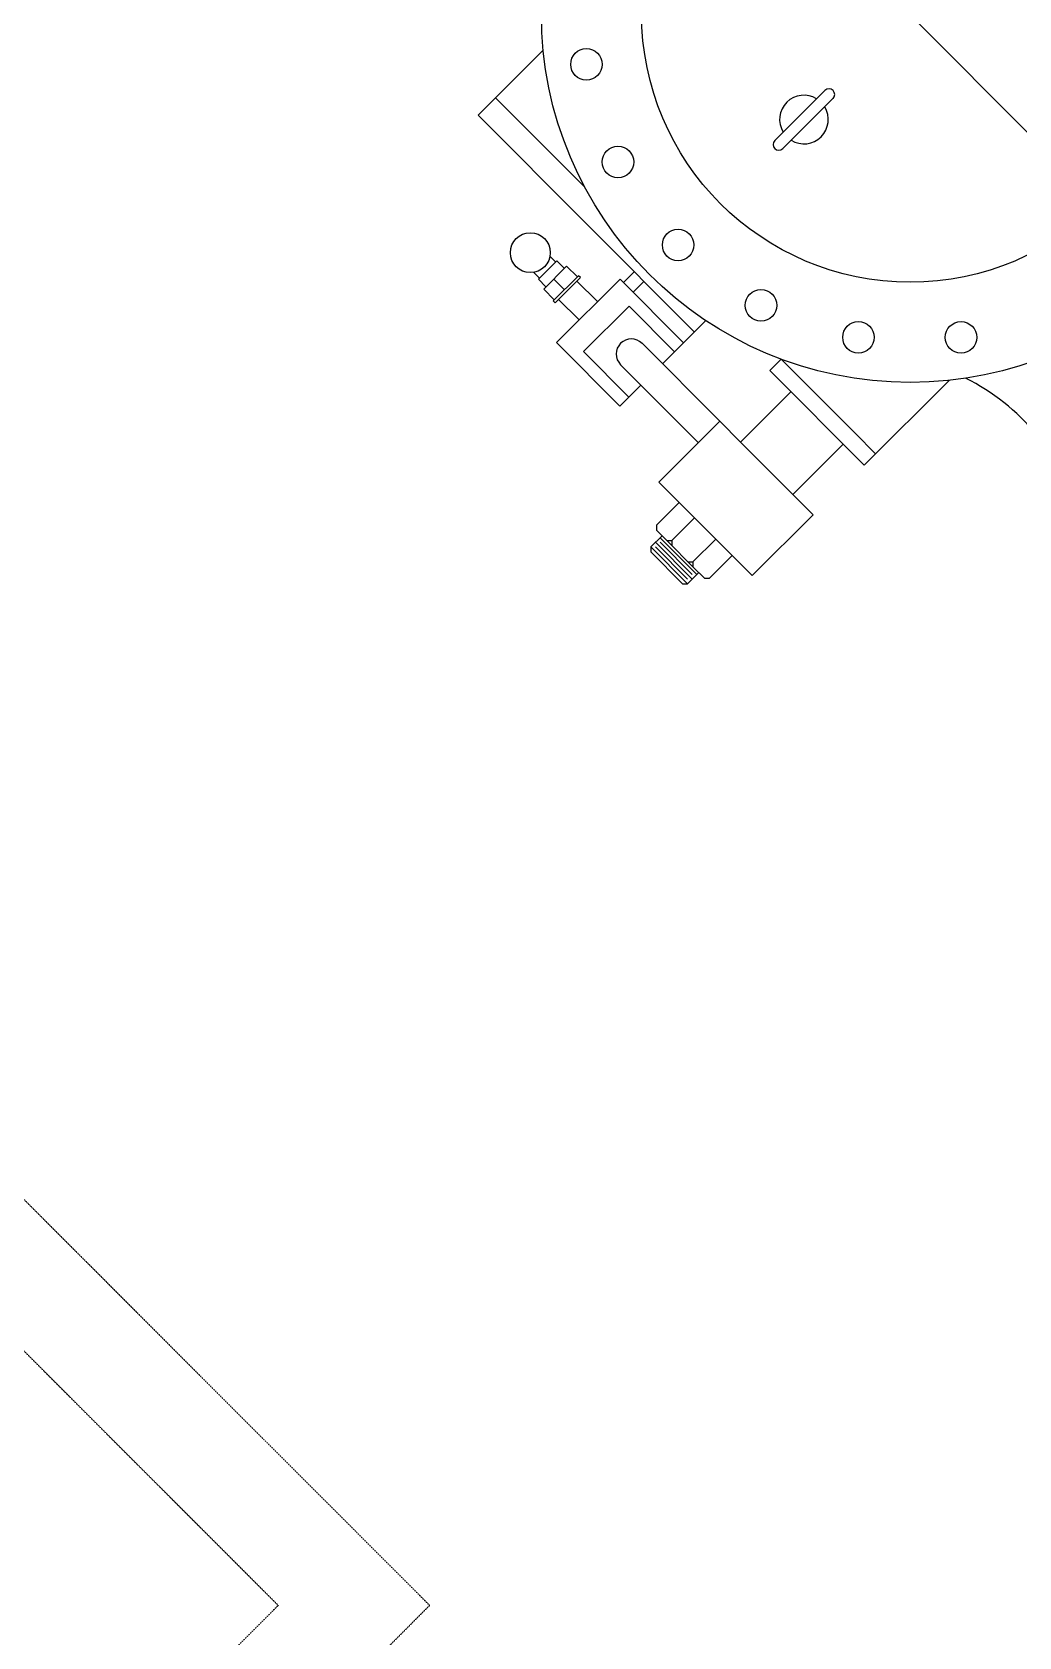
# Model space of a CAD drawing. Header units: inches. Extents: x 72602 to 350810, y -122122 to 43597.
# Drawn here: x 151451 to 152372, y -72926 to -71428 of the extents above; entities that cross this region are included whole.
import ezdxf

# ---------------------------------------------------------------- set-up
doc = ezdxf.new("R2010")
doc.units = ezdxf.units.IN
doc.header["$MEASUREMENT"] = 0
doc.linetypes.add('HIDDEN', pattern=[0.375, 0.25, -0.125])
doc.layers.add('M-X-BKGD', color=8, linetype='Continuous')

msp = doc.modelspace()

# ---------------------------------------------------------------- linework, layer by layer
at = {"layer": 'M-X-BKGD', "ltscale": 0.003}
msp.add_line((150222.8, -69363.4), (154105.7, -73246.4), dxfattribs=at)
msp.add_line((150222.8, -69363.4), (154105.7, -73246.4), dxfattribs=at)
at = {"layer": 'M-X-BKGD'}
for p, q in [((151883.7, -71488.9), (151928.2, -71444.5)), ((151883.7, -71488.9), (151928.2, -71444.5)), ((151883.7, -71488.9), (151867.4, -71505.2)), ((151883.7, -71488.9), (151867.4, -71505.2)), ((151967.1, -71572.6), (151883.7, -71488.9)), ((151967.1, -71572.6), (151883.7, -71488.9)), ((152144.5, -71528.9), (152191.3, -71482.2)), ((152144.5, -71528.9), (152191.3, -71482.2)), ((152152, -71536.4), (152198.8, -71489.7)), ((152152, -71536.4), (152198.8, -71489.7)), ((152069.3, -71707.6), (151867.4, -71505.2)), ((152069.3, -71707.6), (151867.4, -71505.2)), ((151941, -71641.3), (151923.8, -71658.4)), ((151941, -71641.3), (151923.8, -71658.4)), ((151939.9, -71642.4), (151934.5, -71637)), ((151939.9, -71642.4), (151934.5, -71637)), ((151948, -71648.4), (151941, -71641.3)), ((151948, -71648.4), (151941, -71641.3)), ((151924.9, -71657.4), (151919.5, -71652)), ((151924.9, -71657.4), (151919.5, -71652)), ((151950.1, -71646.2), (151928.7, -71667.6)), ((151950.1, -71646.2), (151928.7, -71667.6)), ((151961.2, -71655.1), (151937.6, -71678.7)), ((151961.2, -71655.1), (151937.6, -71678.7)), ((151960.1, -71656.2), (151950.1, -71646.2)), ((151960.1, -71656.2), (151950.1, -71646.2)), ((151962.9, -71656.9), (151961.2, -71655.1)), ((151962.9, -71656.9), (151961.2, -71655.1)), ((152013.2, -71651.4), (152003.2, -71661.4)), ((152013.2, -71651.4), (152003.2, -71661.4)), ((151930.8, -71665.5), (151923.8, -71658.4)), ((151930.8, -71665.5), (151923.8, -71658.4)), ((151938.6, -71677.6), (151928.7, -71667.6)), ((151938.6, -71677.6), (151928.7, -71667.6)), ((151948, -71668.3), (151938, -71658.3)), ((151948, -71668.3), (151938, -71658.3)), ((151962.9, -71656.9), (151939.3, -71680.4)), ((151962.9, -71656.9), (151939.3, -71680.4)), ((152000, -71658.3), (151940.6, -71717.5)), ((152000, -71658.3), (151940.6, -71717.5)), ((151978.9, -71679.3), (151959.7, -71660.1)), ((151978.9, -71679.3), (151959.7, -71660.1)), ((152000, -71658.3), (152059.2, -71717.7)), ((152000, -71658.3), (152059.2, -71717.7)), ((152022.3, -71660.5), (152012.2, -71670.5)), ((152022.3, -71660.5), (152012.2, -71670.5)), ((151939.3, -71680.4), (151937.6, -71678.7)), ((151939.3, -71680.4), (151937.6, -71678.7)), ((151961.7, -71696.4), (151942.6, -71677.2)), ((151961.7, -71696.4), (151942.6, -71677.2)), ((152008.4, -71683.5), (151965.8, -71726)), ((152008.4, -71683.5), (151965.8, -71726)), ((152008.4, -71683.5), (152050.8, -71726.1)), ((152008.4, -71683.5), (152050.8, -71726.1)), ((152059.2, -71717.7), (152080, -71697)), ((152059.2, -71717.7), (152080, -71697)), ((151940.6, -71717.5), (151999.8, -71776.9)), ((151940.6, -71717.5), (151999.8, -71776.9)), ((151965.8, -71726), (152008.3, -71768.5)), ((151965.8, -71726), (152008.3, -71768.5)), ((152093.1, -71791), (152020.5, -71718.2)), ((152093.1, -71791), (152020.5, -71718.2)), ((152059.2, -71717.7), (152039.5, -71737.3)), ((152059.2, -71717.7), (152039.5, -71737.3)), ((152073.1, -71811), (152000.5, -71738.2)), ((152073.1, -71811), (152000.5, -71738.2)), ((152150.5, -71733), (152139.8, -71743.7)), ((152150.5, -71733), (152139.8, -71743.7)), ((152227.9, -71832.1), (152139.8, -71743.7)), ((152227.9, -71832.1), (152139.8, -71743.7)), ((152219.4, -71802), (152150.5, -71733)), ((152219.4, -71802), (152150.5, -71733)), ((152019.5, -71757.3), (151999.8, -71776.9)), ((152019.5, -71757.3), (151999.8, -71776.9)), ((152307.4, -71752.8), (152227.9, -71832.1)), ((152307.4, -71752.8), (152227.9, -71832.1)), ((152159.4, -71763.4), (152112.4, -71810.4)), ((152159.4, -71763.4), (152112.4, -71810.4)), ((152093.1, -71791), (152036.2, -71847.7)), ((152093.1, -71791), (152036.2, -71847.7)), ((152112.4, -71810.4), (152093.1, -71791)), ((152112.4, -71810.4), (152093.1, -71791)), ((152219.4, -71802), (152238.6, -71821.4)), ((152219.4, -71802), (152238.6, -71821.4)), ((152180.3, -71878.4), (152112.4, -71810.4)), ((152180.3, -71878.4), (152112.4, -71810.4)), ((152208.2, -71812.4), (152161.2, -71859.3)), ((152208.2, -71812.4), (152161.2, -71859.3)), ((152123.4, -71935.1), (152036.2, -71847.7)), ((152123.4, -71935.1), (152036.2, -71847.7)), ((152055.3, -71866.8), (152034.1, -71888)), ((152055.3, -71866.8), (152034.1, -71888)), ((152048.3, -71902.2), (152069.5, -71881.1)), ((152048.3, -71902.2), (152069.5, -71881.1)), ((152055.3, -71866.8), (152104.6, -71916.3)), ((152055.3, -71866.8), (152104.6, -71916.3)), ((152180.3, -71878.4), (152123.4, -71935.1)), ((152180.3, -71878.4), (152123.4, -71935.1)), ((152034.1, -71888), (152034.1, -71892.6)), ((152034.1, -71888), (152034.1, -71892.6)), ((152034.1, -71892.6), (152044.7, -71903.2)), ((152034.1, -71892.6), (152044.7, -71903.2)), ((152039.3, -71897.9), (152028.8, -71908.3)), ((152039.3, -71897.9), (152028.8, -71908.3)), ((152028.8, -71908.3), (152028.8, -71913)), ((152063, -71942.6), (152028.8, -71908.3)), ((152028.8, -71908.3), (152028.8, -71913)), ((152063, -71942.6), (152028.8, -71908.3)), ((152067.3, -71938.3), (152033.1, -71904)), ((152067.3, -71938.3), (152033.1, -71904)), ((152063, -71938.3), (152033.1, -71908.3)), ((152063, -71938.3), (152033.1, -71908.3)), ((152071.6, -71934), (152037.4, -71899.7)), ((152071.6, -71934), (152037.4, -71899.7)), ((152067.3, -71934), (152037.4, -71904)), ((152067.3, -71934), (152037.4, -71904)), ((152043.7, -71902.2), (152048.3, -71902.2)), ((152043.7, -71902.2), (152048.3, -71902.2)), ((152044.7, -71903.2), (152068.1, -71926.8)), ((152044.7, -71903.2), (152068.1, -71926.8)), ((152048.3, -71902.2), (152048.3, -71906.9)), ((152048.3, -71902.2), (152048.3, -71906.9)), ((152068.1, -71922.1), (152089.3, -71901)), ((152068.1, -71922.1), (152089.3, -71901)), ((152058.3, -71942.6), (152028.8, -71913)), ((152058.3, -71942.6), (152028.8, -71913)), ((152063.5, -71922.1), (152068.1, -71922.1)), ((152063.5, -71922.1), (152068.1, -71922.1)), ((152068.1, -71922.1), (152068.1, -71926.8)), ((152068.1, -71922.1), (152068.1, -71926.8)), ((152104.6, -71916.3), (152083.4, -71937.4)), ((152104.6, -71916.3), (152083.4, -71937.4)), ((152073.5, -71932.1), (152063, -71942.6)), ((152073.5, -71932.1), (152063, -71942.6)), ((152068.1, -71926.8), (152078.7, -71937.4)), ((152068.1, -71926.8), (152078.7, -71937.4)), ((152078.7, -71937.4), (152083.4, -71937.4)), ((152078.7, -71937.4), (152083.4, -71937.4)), ((152058.3, -71942.6), (152063, -71942.6)), ((152058.3, -71942.6), (152063, -71942.6))]:
    msp.add_line(p, q, dxfattribs=at)
at = {"layer": 'M-X-BKGD', "linetype": 'HIDDEN', "ltscale": 0.4}
for p, q in [((150761.5, -71835.7), (151822.2, -72896.4)), ((150761.5, -71835.7), (151822.2, -72896.4)), ((150761.5, -71977.1), (151680.8, -72896.4)), ((150761.5, -71977.1), (151680.8, -72896.4)), ((151822.2, -72896.4), (150761.5, -73957)), ((151680.8, -72896.4), (150761.5, -73815.6)), ((151822.2, -72896.4), (150761.5, -73957)), ((151680.8, -72896.4), (150761.5, -73815.6))]:
    msp.add_line(p, q, dxfattribs=at)
at = {"layer": 'M-X-BKGD'}
for centre, radius in [((152270.9, -71410.3), 344.4), ((152270.9, -71410.3), 344.4), ((152270.9, -71410.3), 250.8), ((152270.9, -71410.3), 250.8), ((151968.6, -71457.8), 14.7), ((151968.6, -71457.8), 14.7), ((151998, -71548.9), 14.7), ((151998, -71548.9), 14.7), ((151916.2, -71633.6), 18.6), ((151916.2, -71633.6), 18.6), ((152054.2, -71626.4), 14.7), ((152054.2, -71626.4), 14.7), ((152131.6, -71682.8), 14.7), ((152131.6, -71682.8), 14.7), ((152222.6, -71712.6), 14.7), ((152222.6, -71712.6), 14.7), ((152318.4, -71712.7), 14.7), ((152318.4, -71712.7), 14.7)]:
    msp.add_circle(centre, radius, dxfattribs=at)
for centre, radius, start, end in [((152171.7, -71509.3), 22.7, 58.4383, 211.4034), ((152171.7, -71509.3), 22.7, 58.4383, 211.4034), ((152195.1, -71486), 5.31, 314.9209, 134.9209), ((152195.1, -71486), 5.31, 314.9209, 134.9209), ((152171.7, -71509.3), 22.7, 238.4383, 31.4034), ((152171.7, -71509.3), 22.7, 238.4383, 31.4034), ((152148.2, -71532.7), 5.31, 134.9209, 314.9209), ((152148.2, -71532.7), 5.31, 134.9209, 314.9209), ((152010.5, -71728.2), 14.1, 44.9209, 224.9209), ((152010.5, -71728.2), 14.1, 44.9209, 224.9209), ((152236.7, -71927), 196, 14.5774, 63.9984), ((152236.7, -71927), 196, 14.5774, 63.9984)]:
    msp.add_arc(centre, radius, start, end, dxfattribs=at)

doc.saveas('drawing.dxf')
